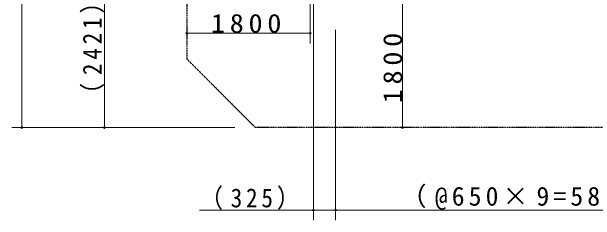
# Model space of a CAD drawing. Units: millimetres at full size, with parts at other scales. Extents: x -19540 to 57, y -990 to 13350.
# Drawn here: x -5346 to -2512, y 1650 to 2662 of the extents above; entities that cross this region are included whole.
import ezdxf

# ---------------------------------------------------------------- set-up
doc = ezdxf.new("R2010")
doc.units = ezdxf.units.MM
doc.linetypes.add('USER3', pattern=[8, 3, -1, 1, -1, 1, -1])
doc.layers.add('線', color=2, linetype='Continuous', lineweight=25)
doc.layers.add('補助', color=2, linetype='Continuous', lineweight=13)
doc.styles.add('ＭＳ ゴシック', font='')
doc.styles.get('ＭＳ ゴシック').set_extended_font_data('MS Gothic')

# ---------------------------------------------------------------- blocks, each defined once
blk = doc.blocks.new('dimension_origin')
at = {"color": 0, "linetype": 'Continuous', "lineweight": -2}
blk.add_circle((0, 0), 1.25, dxfattribs=at)

msp = doc.modelspace()

# ---------------------------------------------------------------- linework, layer by layer
at = {"layer": '線', "linetype": 'USER3'}
for p, q in [((-4496.367, 3380.9), (-4496.367, 2433.333)), ((-4163.033, 2100), (-4496.367, 2433.333)), ((-1433.333, 2100), (-4163.033, 2100))]:
    msp.add_line(p, q, dxfattribs=at)
at = {"layer": '補助'}
for p, q in [((-5296.367, 2100), (-5296.367, 3714.233)), ((-4896.367, 2100), (-4896.367, 2907.117)), ((-3896.367, 2807.117), (-3896.367, 2507.117)), ((-3881.517, 2707.117), (-3881.517, 1650)), ((-3448.183, 2700), (-3448.183, 2100)), ((-3896.367, 2557.117), (-4496.367, 2557.117)), ((-3773.183, 2573.783), (-3773.183, 1650)), ((-3773.183, 2573.783), (-3773.183, 1650)), ((-4263.033, 2100), (-5346.367, 2100)), ((-4263.033, 2100), (-4946.367, 2100)), ((-3770.183, 1700), (-4433.898, 1700)), ((-1823.183, 1700), (-3773.183, 1700))]:
    msp.add_line(p, q, dxfattribs=at)

# ---------------------------------------------------------------- block references
at = {"layer": '補助', "xscale": 3.33, "yscale": 3.33}
for p in [(-4496.367, 2557.117), (-3773.183, 1700), (-3773.183, 1700)]:
    msp.add_blockref('dimension_origin', p, dxfattribs=at)
for p, rotation in [((-3896.367, 2557.117), 180), ((-5296.367, 2100), 90), ((-4896.367, 2100), 90), ((-3448.183, 2100), 90), ((-3881.517, 1700), 180)]:
    msp.add_blockref('dimension_origin', p, dxfattribs=dict(at, rotation=rotation))

# ---------------------------------------------------------------- texts
at = {"layer": '補助', "char_height": 91.64, "attachment_point": 8, "rotation": 90, "style": 'ＭＳ ゴシック'}
for s, insert in [('\\T1.33;\\W0.9;（2421）', (-4897.367, 2503.558)), ('\\T1.33;\\W1.1;1800', (-3449.183, 2400))]:
    msp.add_mtext(s, dxfattribs=dict(at, insert=insert))
at = {"layer": '補助', "char_height": 91.64, "attachment_point": 8, "style": 'ＭＳ ゴシック'}
for s, insert in [('\\T1.33;\\W1.1;1800', (-4196.367, 2558.117)), ('\\T1.33;\\W0.9;（325）', (-4171.04, 1701)), ('\\T1.32;（@650×9=5850）', (-2798.183, 1701))]:
    msp.add_mtext(s, dxfattribs=dict(at, insert=insert))

doc.saveas('drawing.dxf')
